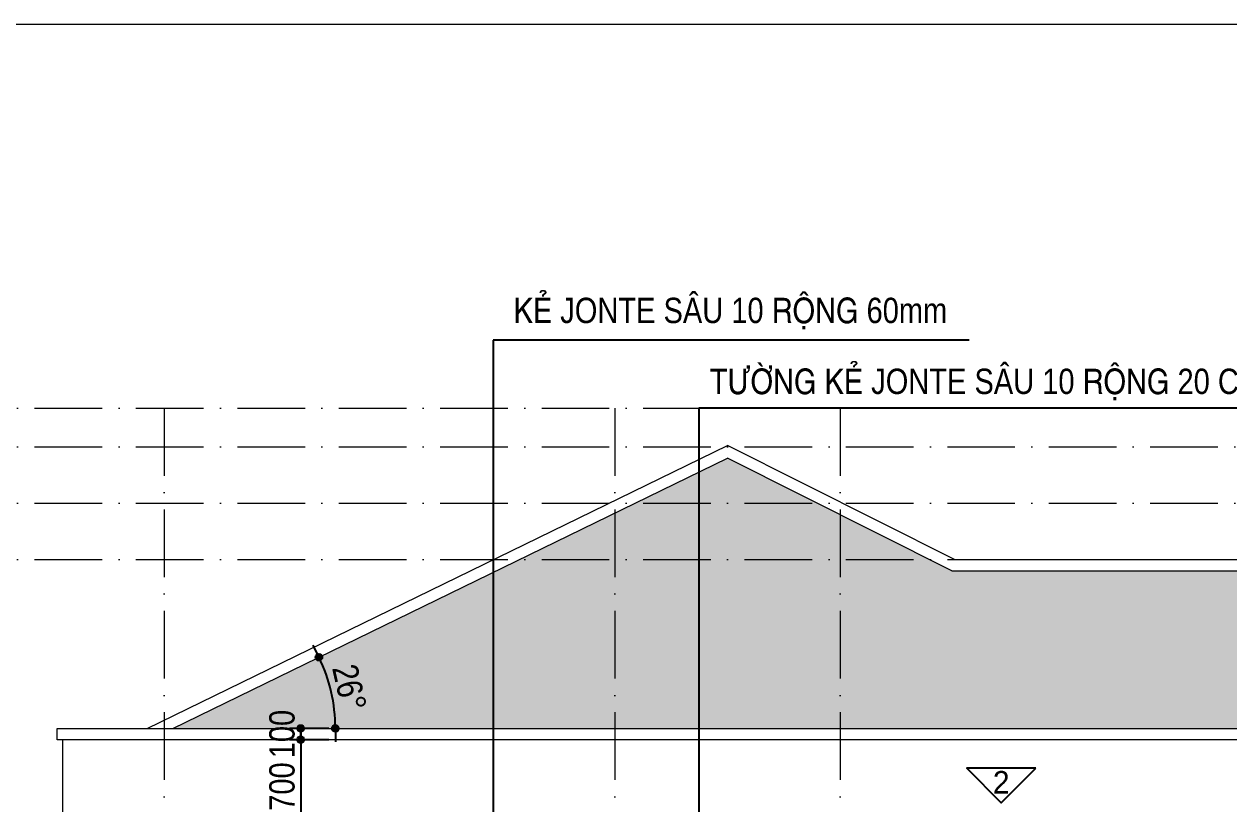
# Model space of a CAD drawing. Extents: x -1107188 to -523840, y 39692 to 514392.
# Drawn here: x -1049866 to -1039173, y 447569 to 454492 of the extents above; entities that cross this region are included whole.
import ezdxf
from ezdxf.enums import TextEntityAlignment as Align

# ---------------------------------------------------------------- set-up
doc = ezdxf.new("R2010")
doc.units = 0
doc.linetypes.add('ACAD_ISO10W100', pattern=[18, 12, -3, 0, -3])
doc.layers.get('0').update_dxf_attribs({"color": 255, "linetype": 'CONTINUOUS'})
doc.layers.get('DEFPOINTS').update_dxf_attribs({"linetype": 'CONTINUOUS'})
for name, color, linetype, lineweight in [('00-KICH THUOC', 6, 'CONTINUOUS', 9), ('NET-THAY', 2, 'CONTINUOUS', 13), ('TRUC', 24, 'CONTINUOUS', 0)]:
    doc.layers.add(name, color=color, linetype=linetype, lineweight=lineweight)
for name, color, linetype in [('DIM', 1, 'CONTINUOUS'), ('HATCHNGOI', 22, 'CONTINUOUS'), ('TAGS', 60, 'CONTINUOUS'), ('TEXT', 7, 'CONTINUOUS')]:
    doc.layers.add(name, color=color, linetype=linetype)
doc.styles.add('1', font='', dxfattribs={"height": 250})
doc.styles.add('AVO', font='')
doc.styles.add('HEL-CONDENSE', font='')
doc.styles.add('SO BV', font='', dxfattribs={"height": 200})
doc.styles.add('TEN BV', font='', dxfattribs={"height": 350})
doc.styles.get('1').set_extended_font_data('VNI-Helve-Condense')
doc.styles.get('AVO').set_extended_font_data('VNI-Avo')
doc.styles.get('HEL-CONDENSE').set_extended_font_data('VNI-Helve-Condense')
doc.styles.get('SO BV').set_extended_font_data('VNI-Helve-Condense')
doc.styles.get('TEN BV').set_extended_font_data('VNI-Helve-Condense', bold=True)
doc.dimstyles.new('D100', dxfattribs={"dimtxt": 225, "dimasz": 1.2, "dimexe": 100, "dimexo": 0, "dimgap": 50, "dimtad": 1, "dimdec": 0, "dimzin": 13, "dimdsep": 46, "dimtxsty": 'HEL-CONDENSE', "dimblk": 'D50', "dimcen": 0, "dimclrd": 1, "dimclre": 1, "dimclrt": 7, "dimadec": 0, "dimazin": 0, "dimtfac": 1, "dimtdec": 0, "dimtmove": 0, "dimatfit": 3, "dimldrblk": 'D50', "dimfxl": 1, "dimtolj": 1, "dimtzin": 13, "dimarcsym": 0})

# ---------------------------------------------------------------- blocks, each defined once
blk = doc.blocks.new('D50')
at = {"layer": 'DIM'}
blk.add_hatch(color=256, dxfattribs=at).paths.add_polyline_path([(25, 0, 1), (-25, 0, 1)])
blk.add_line((25, 0), (100, 0), dxfattribs=at)
blk.add_circle((0, 0), 25, dxfattribs=at)
blk = doc.blocks.new('*D986')
at = {"layer": 'DEFPOINTS', "color": 0, "linetype": 'Continuous', "transparency": 16777216}
for p in [(-1047161, 448239), (-1047411, 448139), (-1047161, 448139)]:
    blk.add_point(p, dxfattribs=at)
at = {"layer": 'DIM', "color": 1, "linetype": 'Continuous', "lineweight": -2, "transparency": 16777216}
for p, q in [((-1047161, 448239), (-1047511, 448239)), ((-1047411, 448240), (-1047411, 448241)), ((-1047411, 448239), (-1047411, 448139)), ((-1047161, 448139), (-1047511, 448139)), ((-1047411, 448137), (-1047411, 448136))]:
    blk.add_line(p, q, dxfattribs=at)
at = {"layer": 'DIM', "color": 1, "linetype": 'Continuous', "lineweight": -2, "transparency": 16777216, "xscale": 1.199999999999999, "yscale": 1.199999999999999, "zscale": 1.199999999999999}
for p, rotation in [((-1047411, 448239), 270), ((-1047411, 448139), 90)]:
    blk.add_blockref('D50', p, dxfattribs=dict(at, rotation=rotation))
at = {"layer": 'DIM', "color": 7, "linetype": 'Continuous', "transparency": 16777216, "insert": (-1047576, 448189), "char_height": 225, "attachment_point": 5, "rotation": 90, "style": 'HEL-CONDENSE'}
blk.add_mtext('\\A1;100', dxfattribs=at)
blk = doc.blocks.new('*D987')
at = {"layer": 'DEFPOINTS', "color": 0, "linetype": 'Continuous', "transparency": 16777216}
for p in [(-1047161, 448139), (-1047411, 447439), (-1047111, 447439)]:
    blk.add_point(p, dxfattribs=at)
at = {"layer": 'DIM', "color": 1, "linetype": 'Continuous', "lineweight": -2, "transparency": 16777216}
for p, q in [((-1047161, 448139), (-1047511, 448139)), ((-1047411, 448137), (-1047411, 447440)), ((-1047111, 447439), (-1047511, 447439))]:
    blk.add_line(p, q, dxfattribs=at)
at = {"layer": 'DIM', "color": 1, "linetype": 'Continuous', "lineweight": -2, "transparency": 16777216, "xscale": 1.199999999999999, "yscale": 1.199999999999999, "zscale": 1.199999999999999}
for p, rotation in [((-1047411, 448139), 90), ((-1047411, 447439), 270)]:
    blk.add_blockref('D50', p, dxfattribs=dict(at, rotation=rotation))
at = {"layer": 'DIM', "color": 7, "linetype": 'Continuous', "transparency": 16777216, "insert": (-1047576, 447723), "char_height": 225, "attachment_point": 5, "rotation": 90, "style": 'HEL-CONDENSE'}
blk.add_mtext('\\A1;700', dxfattribs=at)
blk = doc.blocks.new('TUONG-NAM')
at = {"layer": 'TAGS'}
blk.add_lwpolyline([(-453, -453), (453, -453), (0, 0)], close=True, dxfattribs=at)
at = {"layer": 'TAGS', "linetype": 'Continuous', "style": 'AVO'}
blk.add_attdef('KH-TUONG', text='', height=250, dxfattribs=at).set_placement((0, -269), align=Align.MIDDLE_CENTER)
blk = doc.blocks.new('*D1033')
at = {"layer": 'DEFPOINTS', "color": 0, "linetype": 'Continuous', "transparency": 16777216}
for p in [(-1043624, 450639), (-1047119, 448456), (-1049573, 448239), (-1048546, 448239), (-1033673, 448239)]:
    blk.add_point(p, dxfattribs=at)
at = {"layer": 'DIM', "color": 1, "linetype": 'Continuous', "lineweight": -2, "transparency": 16777216}
blk.add_arc((-1048546, 448239), 1443, 0.0476, 25.9524, dxfattribs=at)
at = {"layer": 'DIM', "color": 1, "linetype": 'Continuous', "lineweight": -2, "transparency": 16777216, "xscale": 1.199999999999999, "yscale": 1.199999999999999, "zscale": 1.199999999999999}
for p, rotation in [((-1047249, 448871), 115.9761792102635), ((-1047103, 448239), 270.0238207897372)]:
    blk.add_blockref('D50', p, dxfattribs=dict(at, rotation=rotation))
at = {"layer": 'DIM', "color": 7, "linetype": 'Continuous', "transparency": 16777216, "insert": (-1046979, 448600), "char_height": 225, "attachment_point": 5, "rotation": 283, "style": 'HEL-CONDENSE'}
blk.add_mtext('\\A1;26°', dxfattribs=at)
blk = doc.blocks.new('*D1034')
at = {"layer": 'DEFPOINTS', "color": 0, "linetype": 'Continuous', "transparency": 16777216}
for p in [(-1037571, 449639), (-1036290, 448735), (-1049573, 448239), (-1034701, 448239), (-1033673, 448239)]:
    blk.add_point(p, dxfattribs=at)
at = {"layer": 'HATCHNGOI', "color": 1, "linetype": 'Continuous', "lineweight": -2, "transparency": 16777216}
blk.add_arc((-1034701, 448239), 1665, 154.0413, 179.9587, dxfattribs=at)
at = {"layer": 'HATCHNGOI', "color": 1, "linetype": 'Continuous', "lineweight": -2, "transparency": 16777216, "xscale": 1.199999999999999, "yscale": 1.199999999999999, "zscale": 1.199999999999999}
for p, rotation in [((-1036197, 448969), 64.02064613283981), ((-1036366, 448239), 269.9793538671593)]:
    blk.add_blockref('D50', p, dxfattribs=dict(at, rotation=rotation))
at = {"layer": 'HATCHNGOI', "color": 7, "linetype": 'Continuous', "transparency": 16777216, "insert": (-1036484, 448650), "char_height": 225, "attachment_point": 5, "rotation": 77, "style": 'HEL-CONDENSE'}
blk.add_mtext('\\A1;26°', dxfattribs=at)
blk = doc.blocks.new('KHUNGTEN')
at = {"color": 3, "linetype": 'Continuous'}
blk.add_lwpolyline([(-593153, 218392), (-593153, 276792), (-510153, 276792), (-510153, 218392)], close=True, dxfattribs=at)
at = {"style": 'TEN BV'}
for tag, p in [('TEB_BV', (-518299, 222628)), ('LOAI_BV', (-511918, 220684)), ('TL', (-512164, 219751))]:
    blk.add_attdef(tag, p, '', height=350, dxfattribs=at)
at = {"style": 'SO BV'}
for tag, p in [('SOBV', (-510673, 221020)), ('TONGSOBV', (-510673, 220591))]:
    blk.add_attdef(tag, text='', height=200, dxfattribs=at).set_placement(p, align=Align.CENTER)

msp = doc.modelspace()

# ---------------------------------------------------------------- hatches: boundary and pattern name
at = {"layer": 'HATCHNGOI'}
h = msp.add_hatch(dxfattribs=at)
h.set_pattern_fill('AR-RSHKE', color=14, scale=0.75, angle=180, style=0)
h.set_pattern_definition([(7e-15, (292501.9, 208982.8), (485.775, -228.6), [114.3, -95.25, 133.35, -57.15, 171.45, -76.2]), (7e-15, (292616.2, 208973.28), (485.775, -228.6), [95.25, -361.95, 76.2, -114.3]), (7e-15, (292844.8, 208997.1), (485.775, -228.6), [57.15, -590.55]), (270, (292501.89, 208982.8), (-161.925, -228.6), [219.075, -695.325]), (270, (292616.19, 208982.8), (-161.925, -228.6), [214.3125, -700.0875]), (270, (292711.44, 208982.8), (-161.925, -228.6), [200.025, -714.375]), (270, (292844.79, 208997.09), (-161.925, -228.6), [219.075, -695.325]), (270, (292901.94, 208997.09), (-161.925, -228.6), [219.075, -695.325]), (270, (293073.39, 208982.8), (-161.925, -228.6), [209.55, -704.85])])
h.paths.add_polyline_path([(-1043166.613, 450409.564), (-1041632.399, 449638.696), (-1037570.98, 449638.696), (-1034700.555, 448238.696), (-1043166.613, 448238.696)])
h.paths.add_polyline_path([(-1043623.983, 450639.37), (-1043166.613, 450409.564), (-1043166.613, 448238.696), (-1048546.092, 448238.696)])

# ---------------------------------------------------------------- linework, layer by layer
at = {"layer": 'NET-THAY'}
for p, q in [((-1048774.209, 448238.696), (-1043623.323, 450750.951)), ((-1048774.209, 448238.696), (-1043623.323, 450750.951)), ((-1041608.689, 449738.696), (-1043623.323, 450750.951)), ((-1048546.092, 448238.696), (-1043623.983, 450639.37)), ((-1041632.399, 449638.696), (-1043623.983, 450639.37)), ((-1041608.689, 449738.696), (-1037608.689, 449738.696)), ((-1041632.399, 449638.696), (-1037570.98, 449638.696)), ((-1049573.323, 448238.696), (-1033673.323, 448238.696)), ((-1049523.323, 448138.696), (-1049523.323, 447438.696))]:
    msp.add_line(p, q, dxfattribs=at)
for points in [[(-1049523.323, 448138.696), (-1049573.323, 448138.696), (-1049573.323, 448238.696), (-1049573.323, 448238.696)], [(-1033673.323, 448138.696), (-1049523.323, 448138.696)]]:
    msp.add_lwpolyline(points, dxfattribs=at)
at = {"layer": 'TEXT'}
for points in [[(-1041479.007, 451685.528), (-1045702.888, 451685.528), (-1045702.888, 451685.528)], [(-1045702.888, 451685.528), (-1045702.888, 446349.828)], [(-1036321.417, 451082.878), (-1043876.917, 451082.878), (-1043876.917, 451082.878)], [(-1043876.917, 451082.878), (-1043876.917, 440531.789)]]:
    msp.add_lwpolyline(points, dxfattribs=at)
at = {"layer": 'TRUC', "linetype": 'ACAD_ISO10W100', "ltscale": 50}
for p, q in [((-1050672.922, 450738.696), (-1029603.579, 450738.696)), ((-1050672.922, 450238.696), (-1029603.579, 450238.696)), ((-1050672.922, 449738.696), (-1029603.579, 449738.696))]:
    msp.add_line(p, q, dxfattribs=at)
msp.add_lwpolyline([(-1050672.922, 451082.878), (-1029603.579, 451082.878), (-1029603.579, 436876.718), (-1050672.922, 436876.718)], close=True, dxfattribs=at)
for points in [[(-1048623.323, 451082.878), (-1048623.323, 436876.718)], [(-1044623.323, 451082.878), (-1044623.323, 436876.718)], [(-1042623.323, 451082.878), (-1042623.323, 436876.718)]]:
    msp.add_lwpolyline(points, dxfattribs=at)

# ---------------------------------------------------------------- block references
at = {"layer": '00-KICH THUOC'}
msp.add_blockref('KHUNGTEN', (-513535.14, 177700), dxfattribs=at)
at = {"layer": 'TAGS', "linetype": 'Continuous'}
ref = msp.add_blockref('TUONG-NAM', (-1041193.742, 447578.936), dxfattribs=dict(at, xscale=0.6749999998137355, yscale=0.6750000000174623, zscale=0.675, rotation=180))
ref.add_attrib('KH-TUONG', '2', dxfattribs={"color": 7, "linetype": 'Continuous', "height": 200, "style": 'AVO'}).set_placement((-1041194.075, 447760.702), align=Align.MIDDLE_CENTER)

# ---------------------------------------------------------------- texts
at = {"layer": 'TEXT', "char_height": 225, "attachment_point": 2, "style": '1'}
for s, insert in [(' KEÛ JONTE SAÂU 10 ROÄNG 60mm', (-1043633.153, 452062.718)), ('TÖÔØNG KEÛ JONTE SAÂU 10 ROÄNG 20 CAÙCH KHOAÛNG 100mm', (-1040102.702, 451433.049))]:
    msp.add_mtext(s, dxfattribs=dict(at, insert=insert))

# ---------------------------------------------------------------- dimensions: what is measured, and where the dimension line sits
at = {"layer": 'DIM', "linetype": 'Continuous'}
dim = msp.add_angular_dim_2l(base=(-1047119.4, 448456.162), line1=((-1049573.323, 448238.696), (-1033673.323, 448238.696)), line2=((-1048546.092, 448238.696), (-1043623.983, 450639.37)), dimstyle='D100', dxfattribs=at)
dim.commit()
dim.dimension.update_dxf_attribs({"geometry": '*D1033', "text_midpoint": (-1046979.236, 448600.434)})
dim = msp.add_linear_dim(base=(-1047411.288, 448138.696), p1=(-1047161.288, 448238.696), p2=(-1047161.288, 448138.696), angle=90, dimstyle='D100', dxfattribs=at)
dim.commit()
dim.dimension.update_dxf_attribs({"geometry": '*D986', "text_midpoint": (-1047411.288, 448188.696), "dimtype": 160})
dim = msp.add_linear_dim(base=(-1047411.288, 447438.696), p1=(-1047161.288, 448138.696), p2=(-1047111.288, 447438.696), angle=90, dimstyle='D100', override={"dimtmove": 1}, dxfattribs=at)
dim.commit()
dim.dimension.update_dxf_attribs({"geometry": '*D987', "text_midpoint": (-1047411.288, 447722.869), "dimtype": 160})
at = {"layer": 'HATCHNGOI', "linetype": 'Continuous'}
dim = msp.add_angular_dim_2l(base=(-1036290.02, 448734.774), line1=((-1049573.323, 448238.696), (-1033673.323, 448238.696)), line2=((-1034700.555, 448238.696), (-1037570.98, 449638.696)), dimstyle='D100', dxfattribs=at)
dim.commit()
dim.dimension.update_dxf_attribs({"geometry": '*D1034', "text_midpoint": (-1036483.633, 448650.352)})

doc.saveas('drawing.dxf')
